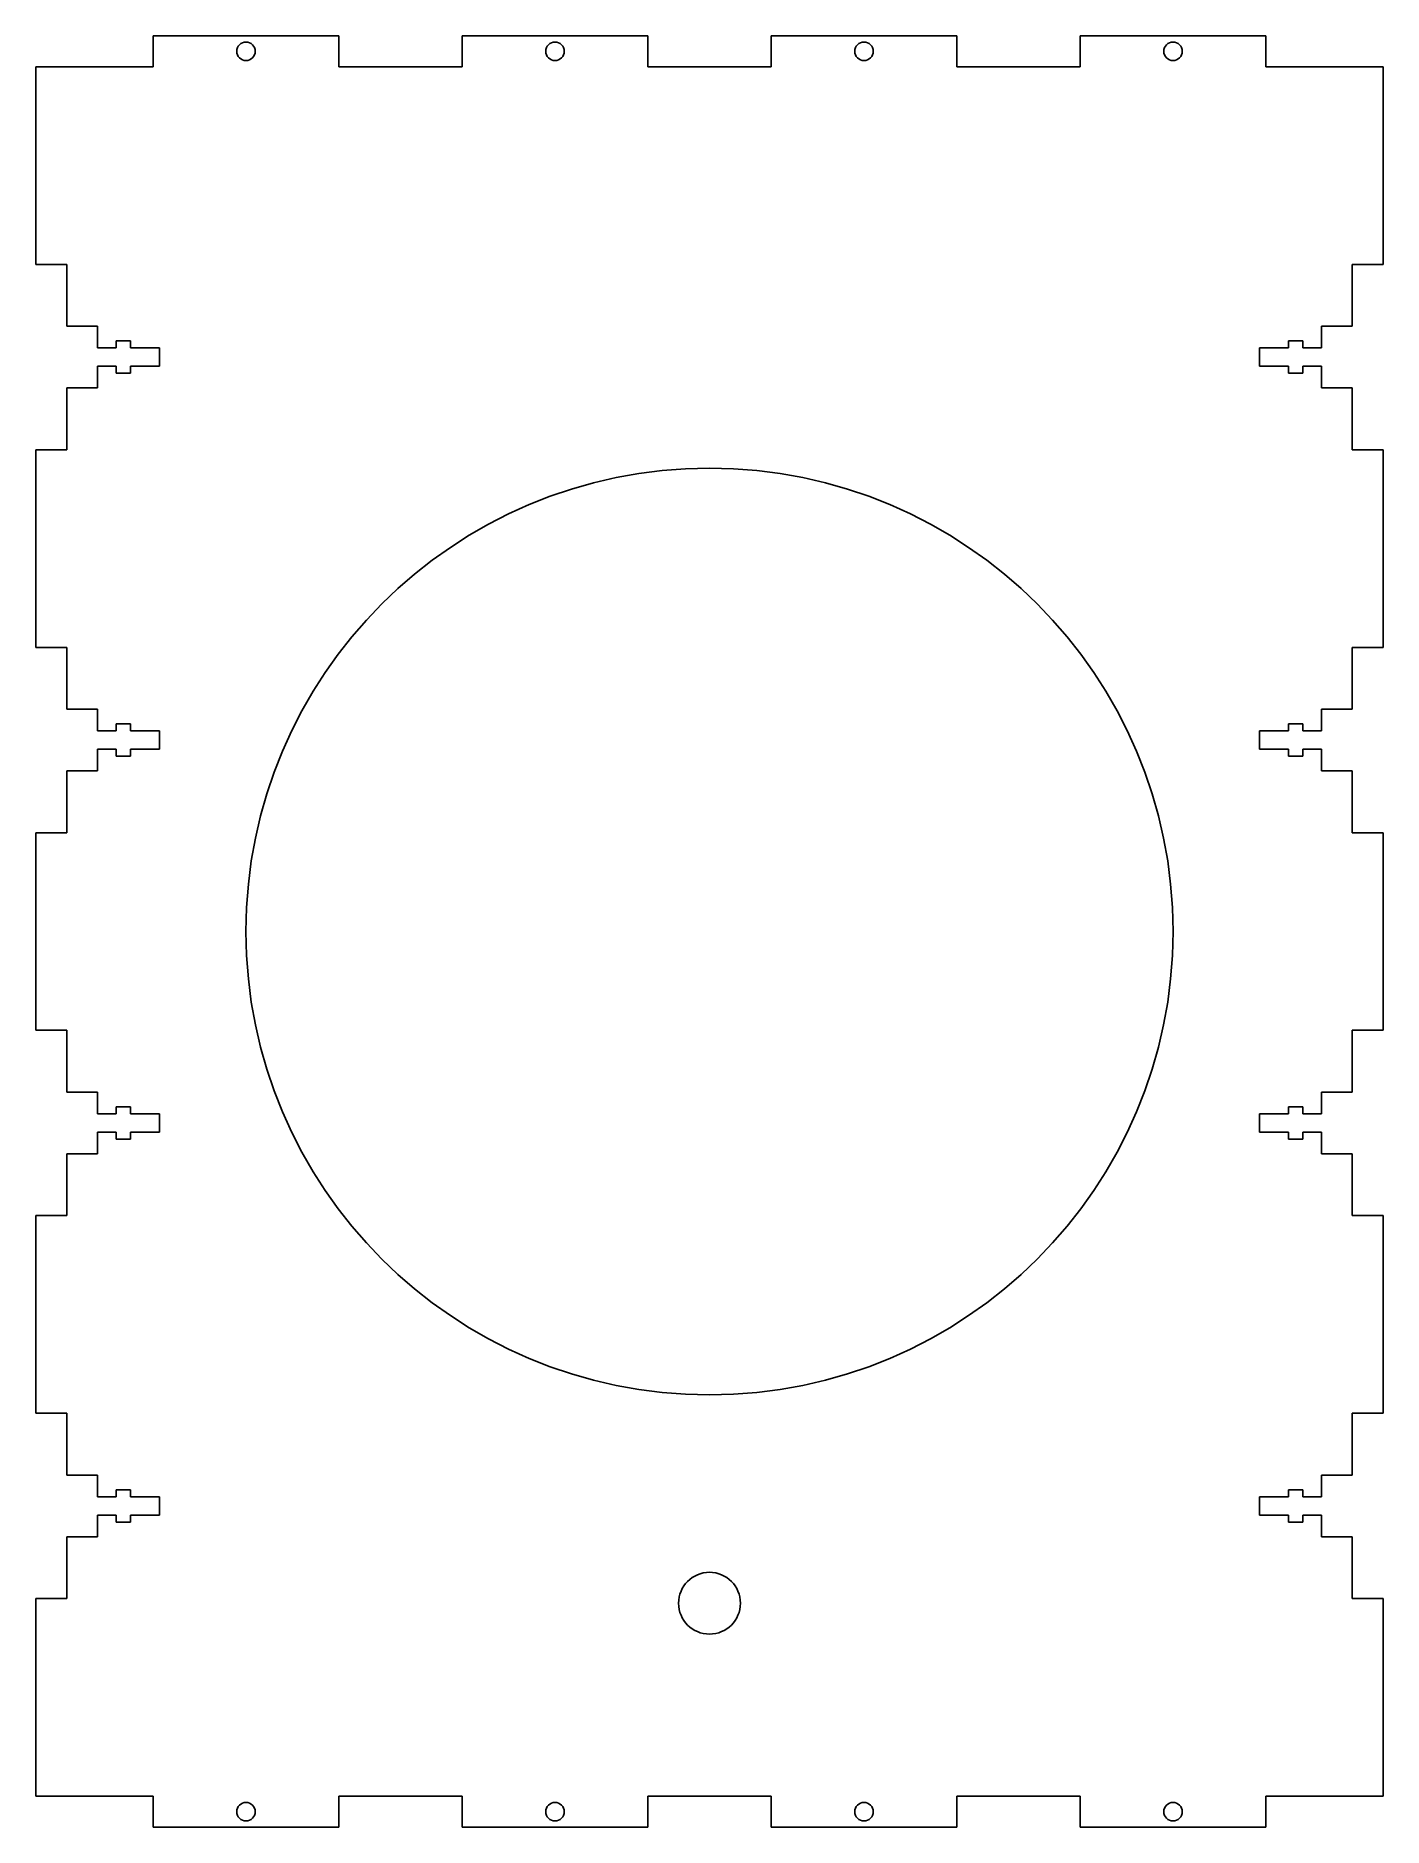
# Model space of a CAD drawing. Header units: millimetres. Extents: x -109 to 109, y -145 to 145.
import ezdxf

# ---------------------------------------------------------------- set-up
doc = ezdxf.new("R2010")
doc.units = ezdxf.units.MM

msp = doc.modelspace()

# ---------------------------------------------------------------- linework, layer by layer
at = {"color": 7, "linetype": 'Continuous', "lineweight": 25}
for p, q in [((-90, 145), (-60, 145)), ((-90, 140), (-90, 145)), ((-60, 145), (-60, 140)), ((-40, 145), (-10, 145)), ((-40, 140), (-40, 145)), ((-10, 145), (-10, 140)), ((10, 145), (40, 145)), ((10, 140), (10, 145)), ((40, 145), (40, 140)), ((60, 145), (90, 145)), ((60, 140), (60, 145)), ((90, 145), (90, 140)), ((-109, 140), (-90, 140)), ((-109, 140), (-109, 108)), ((-60, 140), (-40, 140)), ((-10, 140), (10, 140)), ((40, 140), (60, 140)), ((90, 140), (109, 140)), ((109, 140), (109, 108)), ((-109, 108), (-104, 108)), ((-104, 108), (-104, 98)), ((104, 108), (104, 98)), ((109, 108), (104, 108)), ((-99, 98), (-104, 98)), ((-99, 94.5), (-99, 98)), ((99, 94.5), (99, 98)), ((99, 98), (104, 98)), ((-96, 94.5), (-99, 94.5)), ((-96, 95.6), (-96, 94.5)), ((-93.7, 95.6), (-96, 95.6)), ((-93.7, 94.5), (-93.7, 95.6)), ((-89, 94.5), (-93.7, 94.5)), ((-89, 91.5), (-89, 94.5)), ((89, 91.5), (89, 94.5)), ((89, 94.5), (93.7, 94.5)), ((93.7, 94.5), (93.7, 95.6)), ((93.7, 95.6), (96, 95.6)), ((96, 95.6), (96, 94.5)), ((96, 94.5), (99, 94.5)), ((-99, 91.5), (-96, 91.5)), ((-99, 91.5), (-99, 88)), ((-96, 91.5), (-96, 90.4)), ((-96, 90.4), (-93.7, 90.4)), ((-93.7, 91.5), (-89, 91.5)), ((-93.7, 90.4), (-93.7, 91.5)), ((93.7, 91.5), (89, 91.5)), ((93.7, 90.4), (93.7, 91.5)), ((96, 90.4), (93.7, 90.4)), ((99, 91.5), (96, 91.5)), ((96, 91.5), (96, 90.4)), ((99, 91.5), (99, 88)), ((-104, 88), (-99, 88)), ((-104, 88), (-104, 78)), ((104, 88), (99, 88)), ((104, 88), (104, 78)), ((-104, 78), (-109, 78)), ((-109, 78), (-109, 46)), ((104, 78), (109, 78)), ((109, 78), (109, 46)), ((-109, 46), (-104, 46)), ((-104, 46), (-104, 36)), ((104, 46), (104, 36)), ((109, 46), (104, 46)), ((-99, 36), (-104, 36)), ((-99, 32.5), (-99, 36)), ((99, 32.5), (99, 36)), ((99, 36), (104, 36)), ((-96, 32.5), (-99, 32.5)), ((-96, 33.6), (-96, 32.5)), ((-93.7, 33.6), (-96, 33.6)), ((-93.7, 32.5), (-93.7, 33.6)), ((-89, 32.5), (-93.7, 32.5)), ((-89, 29.5), (-89, 32.5)), ((89, 29.5), (89, 32.5)), ((89, 32.5), (93.7, 32.5)), ((93.7, 32.5), (93.7, 33.6)), ((93.7, 33.6), (96, 33.6)), ((96, 33.6), (96, 32.5)), ((96, 32.5), (99, 32.5)), ((-99, 29.5), (-96, 29.5)), ((-99, 29.5), (-99, 26)), ((-96, 29.5), (-96, 28.4)), ((-93.7, 29.5), (-89, 29.5)), ((-93.7, 28.4), (-93.7, 29.5)), ((93.7, 29.5), (89, 29.5)), ((93.7, 28.4), (93.7, 29.5)), ((99, 29.5), (96, 29.5)), ((96, 29.5), (96, 28.4)), ((99, 29.5), (99, 26)), ((-96, 28.4), (-93.7, 28.4)), ((96, 28.4), (93.7, 28.4)), ((-104, 26), (-99, 26)), ((-104, 26), (-104, 16)), ((104, 26), (99, 26)), ((104, 26), (104, 16)), ((-104, 16), (-109, 16)), ((-109, 16), (-109, -16)), ((104, 16), (109, 16)), ((109, 16), (109, -16)), ((-109, -16), (-104, -16)), ((-104, -16), (-104, -26)), ((104, -16), (104, -26)), ((109, -16), (104, -16)), ((-104, -26), (-99, -26)), ((-99, -29.5), (-99, -26)), ((99, -29.5), (99, -26)), ((104, -26), (99, -26)), ((-96, -29.5), (-96, -28.4)), ((-96, -28.4), (-93.7, -28.4)), ((-93.7, -28.4), (-93.7, -29.5)), ((93.7, -28.4), (93.7, -29.5)), ((96, -28.4), (93.7, -28.4)), ((96, -29.5), (96, -28.4)), ((-99, -29.5), (-96, -29.5)), ((-93.7, -29.5), (-89, -29.5)), ((-89, -29.5), (-89, -32.5)), ((89, -29.5), (89, -32.5)), ((93.7, -29.5), (89, -29.5)), ((99, -29.5), (96, -29.5)), ((-96, -32.5), (-99, -32.5)), ((-99, -32.5), (-99, -36)), ((-96, -33.6), (-96, -32.5)), ((-93.7, -33.6), (-96, -33.6)), ((-89, -32.5), (-93.7, -32.5)), ((-93.7, -32.5), (-93.7, -33.6)), ((89, -32.5), (93.7, -32.5)), ((93.7, -32.5), (93.7, -33.6)), ((93.7, -33.6), (96, -33.6)), ((96, -32.5), (99, -32.5)), ((96, -33.6), (96, -32.5)), ((99, -32.5), (99, -36)), ((-99, -36), (-104, -36)), ((-104, -36), (-104, -46)), ((99, -36), (104, -36)), ((104, -36), (104, -46)), ((-104, -46), (-109, -46)), ((-109, -46), (-109, -78)), ((104, -46), (109, -46)), ((109, -46), (109, -78)), ((-109, -78), (-104, -78)), ((-104, -78), (-104, -88)), ((104, -78), (104, -88)), ((109, -78), (104, -78)), ((-104, -88), (-99, -88)), ((-99, -91.5), (-99, -88)), ((99, -91.5), (99, -88)), ((104, -88), (99, -88)), ((-99, -91.5), (-96, -91.5)), ((-96, -91.5), (-96, -90.4)), ((-96, -90.4), (-93.7, -90.4)), ((-93.7, -90.4), (-93.7, -91.5)), ((-93.7, -91.5), (-89, -91.5)), ((-89, -91.5), (-89, -94.5)), ((89, -91.5), (89, -94.5)), ((93.7, -91.5), (89, -91.5)), ((93.7, -90.4), (93.7, -91.5)), ((96, -90.4), (93.7, -90.4)), ((96, -91.5), (96, -90.4)), ((99, -91.5), (96, -91.5)), ((-96, -94.5), (-99, -94.5)), ((-99, -94.5), (-99, -98)), ((-96, -95.6), (-96, -94.5)), ((-93.7, -95.6), (-96, -95.6)), ((-89, -94.5), (-93.7, -94.5)), ((-93.7, -94.5), (-93.7, -95.6)), ((89, -94.5), (93.7, -94.5)), ((93.7, -94.5), (93.7, -95.6)), ((93.7, -95.6), (96, -95.6)), ((96, -94.5), (99, -94.5)), ((96, -95.6), (96, -94.5)), ((99, -94.5), (99, -98)), ((-99, -98), (-104, -98)), ((-104, -98), (-104, -108)), ((99, -98), (104, -98)), ((104, -98), (104, -108)), ((-104, -108), (-109, -108)), ((-109, -108), (-109, -140)), ((104, -108), (109, -108)), ((109, -108), (109, -140)), ((-109, -140), (-90, -140)), ((-90, -140), (-90, -145)), ((-60, -145), (-60, -140)), ((-60, -140), (-40, -140)), ((-40, -140), (-40, -145)), ((-10, -145), (-10, -140)), ((-10, -140), (10, -140)), ((10, -140), (10, -145)), ((40, -145), (40, -140)), ((40, -140), (60, -140)), ((60, -140), (60, -145)), ((90, -145), (90, -140)), ((90, -140), (109, -140)), ((-90, -145), (-60, -145)), ((-40, -145), (-10, -145)), ((10, -145), (40, -145)), ((60, -145), (90, -145))]:
    msp.add_line(p, q, dxfattribs=at)
for centre, radius in [((-75, 142.5), 1.5), ((-25, 142.5), 1.5), ((25, 142.5), 1.5), ((75, 142.5), 1.5), ((0, 0), 75), ((0, -108.74), 5), ((-75, -142.5), 1.5), ((-25, -142.5), 1.5), ((25, -142.5), 1.5), ((75, -142.5), 1.5)]:
    msp.add_circle(centre, radius, dxfattribs=at)

doc.saveas('drawing.dxf')
